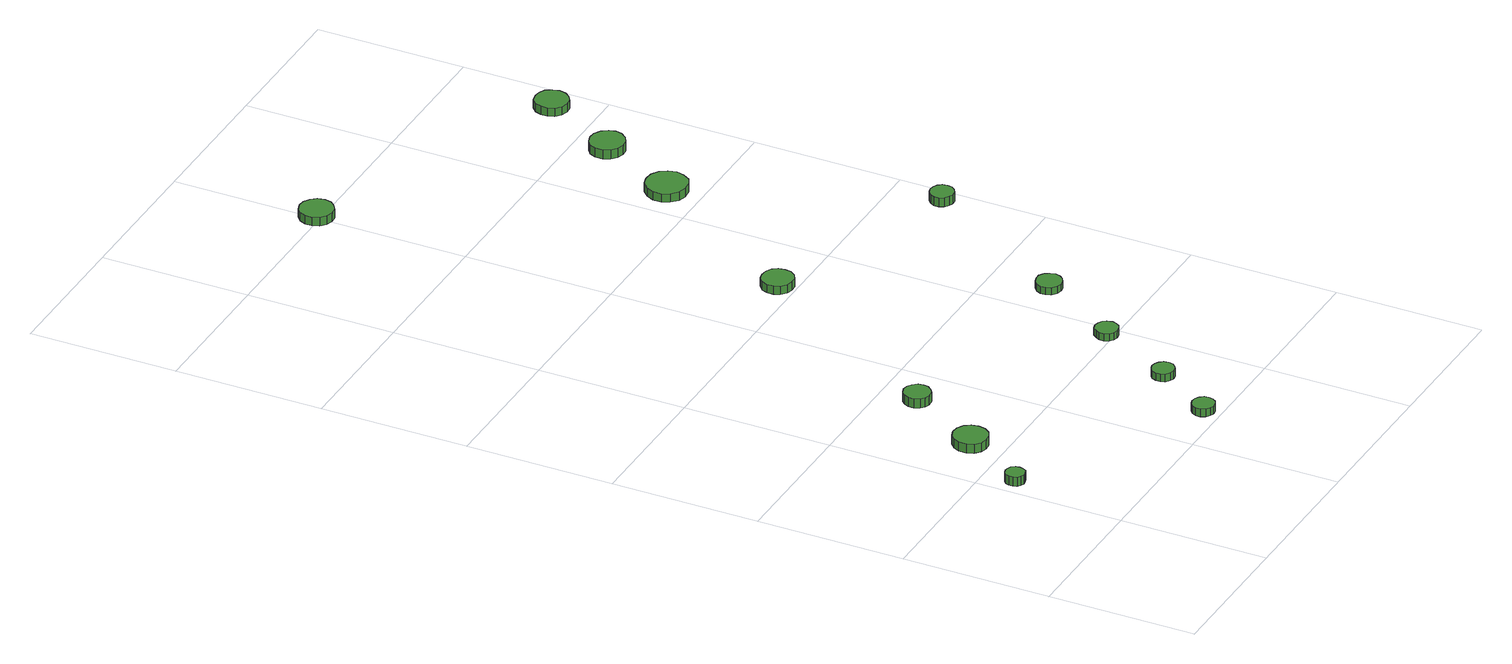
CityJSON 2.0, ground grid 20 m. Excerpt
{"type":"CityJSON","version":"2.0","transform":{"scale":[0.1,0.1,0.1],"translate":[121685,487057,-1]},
"CityObjects":{
"tree1":{"type":"SolitaryVegetationObject","attributes":{"function":"something"},"geometry":[{"type":"MultiSurface","lod":"1","boundaries":[[[0,1,2,3,4,5,6,7,8,9,10,11,12,13,14]],[[15,16,17,18,19,20,21,22,23,24,25,26,27,28,29]],[[0,29,28,1]],[[1,28,27,2]],[[2,27,26,3]],[[3,26,25,4]],[[4,25,24,5]],[[5,24,23,6]],[[6,23,22,7]],[[7,22,21,8]],[[8,21,20,9]],[[9,20,19,10]],[[10,19,18,11]],[[11,18,17,12]],[[12,17,16,13]],[[13,16,15,14]],[[14,15,29,0]]]}]},
"tree2":{"type":"SolitaryVegetationObject","attributes":{"function":"something"},"geometry":[{"type":"MultiSurface","lod":"1","boundaries":[[[30,31,32,33,34,35,36,37,38,39,40,41,42,43,44]],[[45,46,47,48,49,50,51,52,53,54,55,56,57,58,59]],[[30,59,58,31]],[[31,58,57,32]],[[32,57,56,33]],[[33,56,55,34]],[[34,55,54,35]],[[35,54,53,36]],[[36,53,52,37]],[[37,52,51,38]],[[38,51,50,39]],[[39,50,49,40]],[[40,49,48,41]],[[41,48,47,42]],[[42,47,46,43]],[[43,46,45,44]],[[44,45,59,30]]]}]},
"tree3":{"type":"SolitaryVegetationObject","attributes":{"function":"something"},"geometry":[{"type":"MultiSurface","lod":"1","boundaries":[[[60,61,62,63,64,65,66,67,68,69,70,71,72,73,74]],[[75,76,77,78,79,80,81,82,83,84,85,86,87,88,89]],[[60,89,88,61]],[[61,88,87,62]],[[62,87,86,63]],[[63,86,85,64]],[[64,85,84,65]],[[65,84,83,66]],[[66,83,82,67]],[[67,82,81,68]],[[68,81,80,69]],[[69,80,79,70]],[[70,79,78,71]],[[71,78,77,72]],[[72,77,76,73]],[[73,76,75,74]],[[74,75,89,60]]]}]},
"tree4":{"type":"SolitaryVegetationObject","attributes":{"function":"something"},"geometry":[{"type":"MultiSurface","lod":"1","boundaries":[[[90,91,92,93,94,95,96,97,98,99,100,101,102,103,104]],[[105,106,107,108,109,110,111,112,113,114,115,116,117,118,119]],[[90,119,118,91]],[[91,118,117,92]],[[92,117,116,93]],[[93,116,115,94]],[[94,115,114,95]],[[95,114,113,96]],[[96,113,112,97]],[[97,112,111,98]],[[98,111,110,99]],[[99,110,109,100]],[[100,109,108,101]],[[101,108,107,102]],[[102,107,106,103]],[[103,106,105,104]],[[104,105,119,90]]]}]},
"tree5":{"type":"SolitaryVegetationObject","attributes":{"function":"something"},"geometry":[{"type":"MultiSurface","lod":"1","boundaries":[[[120,121,122,123,124,125,126,127,128,129,130,131,132,133,134]],[[135,136,137,138,139,140,141,142,143,144,145,146,147,148,149]],[[120,149,148,121]],[[121,148,147,122]],[[122,147,146,123]],[[123,146,145,124]],[[124,145,144,125]],[[125,144,143,126]],[[126,143,142,127]],[[127,142,141,128]],[[128,141,140,129]],[[129,140,139,130]],[[130,139,138,131]],[[131,138,137,132]],[[132,137,136,133]],[[133,136,135,134]],[[134,135,149,120]]]}]},
"tree6":{"type":"SolitaryVegetationObject","attributes":{"function":"something"},"geometry":[{"type":"MultiSurface","lod":"1","boundaries":[[[150,151,152,153,154,155,156,157,158,159,160,161,162,163,164]],[[165,166,167,168,169,170,171,172,173,174,175,176,177,178,179]],[[150,179,178,151]],[[151,178,177,152]],[[152,177,176,153]],[[153,176,175,154]],[[154,175,174,155]],[[155,174,173,156]],[[156,173,172,157]],[[157,172,171,158]],[[158,171,170,159]],[[159,170,169,160]],[[160,169,168,161]],[[161,168,167,162]],[[162,167,166,163]],[[163,166,165,164]],[[164,165,179,150]]]}]},
"tree7":{"type":"SolitaryVegetationObject","attributes":{"function":"something"},"geometry":[{"type":"MultiSurface","lod":"1","boundaries":[[[180,181,182,183,184,185,186,187,188,189,190,191,192,193,194]],[[195,196,197,198,199,200,201,202,203,204,205,206,207,208,209]],[[180,209,208,181]],[[181,208,207,182]],[[182,207,206,183]],[[183,206,205,184]],[[184,205,204,185]],[[185,204,203,186]],[[186,203,202,187]],[[187,202,201,188]],[[188,201,200,189]],[[189,200,199,190]],[[190,199,198,191]],[[191,198,197,192]],[[192,197,196,193]],[[193,196,195,194]],[[194,195,209,180]]]}]},
"tree8":{"type":"SolitaryVegetationObject","attributes":{"function":"something"},"geometry":[{"type":"MultiSurface","lod":"1","boundaries":[[[210,211,212,213,214,215,216,217,218,219,220,221,222,223,224]],[[225,226,227,228,229,230,231,232,233,234,235,236,237,238,239]],[[210,239,238,211]],[[211,238,237,212]],[[212,237,236,213]],[[213,236,235,214]],[[214,235,234,215]],[[215,234,233,216]],[[216,233,232,217]],[[217,232,231,218]],[[218,231,230,219]],[[219,230,229,220]],[[220,229,228,221]],[[221,228,227,222]],[[222,227,226,223]],[[223,226,225,224]],[[224,225,239,210]]]}]},
"tree9":{"type":"SolitaryVegetationObject","attributes":{"function":"something"},"geometry":[{"type":"MultiSurface","lod":"1","boundaries":[[[240,241,242,243,244,245,246,247,248,249,250,251,252,253,254]],[[255,256,257,258,259,260,261,262,263,264,265,266,267,268,269]],[[240,269,268,241]],[[241,268,267,242]],[[242,267,266,243]],[[243,266,265,244]],[[244,265,264,245]],[[245,264,263,246]],[[246,263,262,247]],[[247,262,261,248]],[[248,261,260,249]],[[249,260,259,250]],[[250,259,258,251]],[[251,258,257,252]],[[252,257,256,253]],[[253,256,255,254]],[[254,255,269,240]]]}]},
"tree10":{"type":"SolitaryVegetationObject","attributes":{"function":"something"},"geometry":[{"type":"MultiSurface","lod":"1","boundaries":[[[270,271,272,273,274,275,276,277,278,279,280,281,282,283,284]],[[285,286,287,288,289,290,291,292,293,294,295,296,297,298,299]],[[270,299,298,271]],[[271,298,297,272]],[[272,297,296,273]],[[273,296,295,274]],[[274,295,294,275]],[[275,294,293,276]],[[276,293,292,277]],[[277,292,291,278]],[[278,291,290,279]],[[279,290,289,280]],[[280,289,288,281]],[[281,288,287,282]],[[282,287,286,283]],[[283,286,285,284]],[[284,285,299,270]]]}]},
"tree11":{"type":"SolitaryVegetationObject","attributes":{"function":"something"},"geometry":[{"type":"MultiSurface","lod":"1","boundaries":[[[300,301,302,303,304,305,306,307,308,309,310,311,312,313,314]],[[315,316,317,318,319,320,321,322,323,324,325,326,327,328,329]],[[300,329,328,301]],[[301,328,327,302]],[[302,327,326,303]],[[303,326,325,304]],[[304,325,324,305]],[[305,324,323,306]],[[306,323,322,307]],[[307,322,321,308]],[[308,321,320,309]],[[309,320,319,310]],[[310,319,318,311]],[[311,318,317,312]],[[312,317,316,313]],[[313,316,315,314]],[[314,315,329,300]]]}]},
"tree12":{"type":"SolitaryVegetationObject","attributes":{"function":"something"},"geometry":[{"type":"MultiSurface","lod":"1","boundaries":[[[330,331,332,333,334,335,336,337,338,339,340,341,342,343,344]],[[345,346,347,348,349,350,351,352,353,354,355,356,357,358,359]],[[330,359,358,331]],[[331,358,357,332]],[[332,357,356,333]],[[333,356,355,334]],[[334,355,354,335]],[[335,354,353,336]],[[336,353,352,337]],[[337,352,351,338]],[[338,351,350,339]],[[339,350,349,340]],[[340,349,348,341]],[[341,348,347,342]],[[342,347,346,343]],[[343,346,345,344]],[[344,345,359,330]]]}]},
"tree13":{"type":"SolitaryVegetationObject","attributes":{"function":"something"},"geometry":[{"type":"MultiSurface","lod":"1","boundaries":[[[360,361,362,363,364,365,366,367,368,369,370,371,372,373,374]],[[375,376,377,378,379,380,381,382,383,384,385,386,387,388,389]],[[360,389,388,361]],[[361,388,387,362]],[[362,387,386,363]],[[363,386,385,364]],[[364,385,384,365]],[[365,384,383,366]],[[366,383,382,367]],[[367,382,381,368]],[[368,381,380,369]],[[369,380,379,370]],[[370,379,378,371]],[[371,378,377,372]],[[372,377,376,373]],[[373,376,375,374]],[[374,375,389,360]]]}]}
},
"vertices":[
[35,156,20],[34,161,20],[31,166,20],[26,168,20],[21,169,20],[16,167,20],[12,164,20],[10,159,20],[10,153,20],[12,148,20],[16,145,20],[21,143,20],[26,144,20],[31,146,20],[34,151,20],[34,151,7],[31,146,7],[26,144,7],[21,143,7],[16,145,7],[12,148,7],[10,153,7],[10,159,7],[12,164,7],[16,167,7],[21,169,7],[26,168,7],[31,166,7],[34,161,7],[35,156,7],
[101,245,19],[99,254,19],[94,262,19],[85,267,19],[76,268,19],[67,265,19],[60,258,19],[56,250,19],[56,240,19],[60,231,19],[67,225,19],[76,222,19],[85,223,19],[94,228,19],[99,235,19],[99,235,6],[94,228,6],[85,223,6],[76,222,6],[67,225,6],[60,231,6],[56,240,6],[56,250,6],[60,258,6],[67,265,6],[76,268,6],[85,267,6],[94,262,6],[99,254,6],[101,245,6],
[158,349,19],[157,356,19],[152,362,19],[146,366,19],[138,367,19],[131,364,19],[126,359,19],[123,353,19],[123,345,19],[126,338,19],[131,333,19],[138,331,19],[146,332,19],[152,336,19],[157,342,19],[157,342,6],[152,336,6],[146,332,6],[138,331,6],[131,333,6],[126,338,6],[123,345,6],[123,353,6],[126,359,6],[131,364,6],[138,367,6],[146,366,6],[152,362,6],[157,356,6],[158,349,6],
[292,23,16],[291,29,16],[287,34,16],[282,37,16],[275,38,16],[270,36,16],[265,32,16],[262,26,16],[262,20,16],[265,14,16],[270,10,16],[275,8,16],[282,9,16],[287,12,16],[291,17,16],[291,17,5],[287,12,5],[282,9,5],[275,8,5],[270,10,5],[265,14,5],[262,20,5],[262,26,5],[265,32,5],[270,36,5],[275,38,5],[282,37,5],[287,34,5],[291,29,5],[292,23,5],
[344,104,16],[343,110,16],[339,115,16],[334,118,16],[328,119,16],[322,117,16],[317,113,16],[315,107,16],[315,101,16],[317,95,16],[322,91,16],[328,89,16],[334,90,16],[339,93,16],[343,98,16],[343,98,5],[339,93,5],[334,90,5],[328,89,5],[322,91,5],[317,95,5],[315,101,5],[315,107,5],[317,113,5],[322,117,5],[328,119,5],[334,118,5],[339,115,5],[343,110,5],[344,104,5],
[401,209,15],[399,216,15],[396,221,15],[390,224,15],[384,225,15],[377,223,15],[373,218,15],[370,213,15],[370,206,15],[373,200,15],[377,196,15],[384,194,15],[390,195,15],[396,198,15],[399,203,15],[399,203,5],[396,198,5],[390,195,5],[384,194,5],[377,196,5],[373,200,5],[370,206,5],[370,213,5],[373,218,5],[377,223,5],[384,225,5],[390,224,5],[396,221,5],[399,216,5],[401,209,5],
[322,620,22],[321,629,22],[316,636,22],[308,640,22],[299,641,22],[291,639,22],[284,633,22],[281,625,22],[281,616,22],[284,608,22],[291,602,22],[299,600,22],[308,600,22],[316,605,22],[321,612,22],[321,612,10],[316,605,10],[308,600,10],[299,600,10],[291,602,10],[284,608,10],[281,616,10],[281,625,10],[284,633,10],[291,639,10],[299,641,10],[308,640,10],[316,636,10],[321,629,10],[322,620,10],
[471,322,15],[469,329,15],[465,335,15],[459,339,15],[452,339,15],[445,337,15],[439,332,15],[436,326,15],[436,319,15],[439,312,15],[445,307,15],[452,305,15],[459,306,15],[465,310,15],[469,315,15],[469,315,5],[465,310,5],[459,306,5],[452,305,5],[445,307,5],[439,312,5],[436,319,5],[436,326,5],[439,332,5],[445,337,5],[452,339,5],[459,339,5],[465,335,5],[469,329,5],[471,322,5],
[228,1206,16],[226,1216,16],[220,1223,16],[212,1228,16],[203,1229,16],[194,1226,16],[187,1220,16],[183,1211,16],[183,1202,16],[187,1193,16],[194,1187,16],[203,1184,16],[212,1185,16],[220,1190,16],[226,1197,16],[226,1197,4],[220,1190,4],[212,1185,4],[203,1184,4],[194,1187,4],[187,1193,4],[183,1202,4],[183,1211,4],[187,1220,4],[194,1226,4],[203,1229,4],[212,1228,4],[220,1223,4],[226,1216,4],[228,1206,4],
[467,841,24],[464,852,24],[458,861,24],[448,867,24],[436,868,24],[425,865,24],[417,857,24],[412,847,24],[412,835,24],[417,825,24],[425,817,24],[436,814,24],[448,815,24],[458,820,24],[464,830,24],[464,830,12],[458,820,12],[448,815,12],[436,814,12],[425,817,12],[417,825,12],[412,835,12],[412,847,12],[417,857,12],[425,865,12],[436,868,12],[448,867,12],[458,861,12],[464,852,12],[467,841,12],
[586,527,24],[585,534,24],[581,539,24],[575,542,24],[569,543,24],[563,541,24],[558,537,24],[555,531,24],[555,524,24],[558,518,24],[563,514,24],[569,512,24],[575,512,24],[581,516,24],[585,521,24],[585,521,11],[581,516,11],[575,512,11],[569,512,11],[563,514,11],[558,518,11],[555,524,11],[555,531,11],[558,537,11],[563,541,11],[569,543,11],[575,542,11],[581,539,11],[585,534,11],[586,527,11],
[527,954,19],[525,963,19],[519,971,19],[510,976,19],[501,977,19],[492,974,19],[484,968,19],[480,959,19],[480,949,19],[484,940,19],[492,934,19],[501,931,19],[510,932,19],[519,937,19],[525,945,19],[525,945,6],[519,937,6],[510,932,6],[501,931,6],[492,934,6],[484,940,6],[480,949,6],[480,959,6],[484,968,6],[492,974,6],[501,977,6],[510,976,6],[519,971,6],[525,963,6],[527,954,6],
[585,1060,17],[583,1069,17],[578,1077,17],[570,1081,17],[561,1082,17],[552,1080,17],[545,1073,17],[542,1065,17],[542,1056,17],[545,1047,17],[552,1041,17],[561,1038,17],[570,1039,17],[578,1044,17],[583,1051,17],[583,1051,5],[578,1044,5],[570,1039,5],[561,1038,5],[552,1041,5],[545,1047,5],[542,1056,5],[542,1065,5],[545,1073,5],[552,1080,5],[561,1082,5],[570,1081,5],[578,1077,5],[583,1069,5],[585,1060,5]
]}
